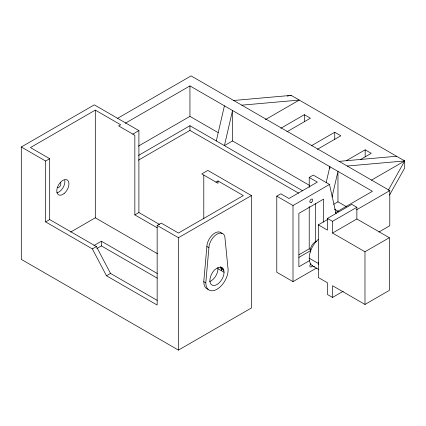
<?xml version="1.0" encoding="UTF-8"?>
<svg xmlns="http://www.w3.org/2000/svg" width="426" height="426" viewBox="0 0 426 426"><rect width="100%" height="100%" fill="white"/><g stroke="black" fill="none" stroke-linecap="round" stroke-linejoin="round"><path stroke-width="0.64" d="M208.128 289.361A15.821 9.132 -60 0 1 204.134 284.765L203.756 281.692L207.068 244.508A11.518 6.651 -60 0 1 213.873 233.693A11.518 6.651 -60 0 1 221.994 233.629M205.785 282.864L209.097 245.68A11.518 6.651 -60 0 1 216.967 234.167A11.518 6.651 -60 0 1 224.832 236.595L228.144 269.951L227.772 273.455A15.821 9.132 -60 0 1 216.967 289.27A15.821 9.132 -60 0 1 206.157 285.931L205.785 282.864L203.756 281.692M216.301 140.942L224.417 105.818M326.162 182.658L329.852 166.694L329.852 168.68M332.062 196.918L337.962 171.374L337.962 201.812L346.578 206.786M388.235 190.347L404.7 160.943L291.155 95.387L233.661 100.483M389.524 195.065L404.7 167.966L404.7 160.943L347.211 166.039M215.95 182.115L217.979 180.944L217.979 183.286L201.759 173.92L207.84 170.405L251.436 195.577L251.436 307.961L178.441 350.103L21.3 259.375L21.3 146.997L94.295 104.855L138.903 130.606L138.903 212.553L159.585 224.491M157.253 227.83L134.845 214.896L134.845 135.287L118.625 125.926L120.654 124.754L95.307 110.121L30.422 147.582L49.688 158.701L49.688 219.576L96.414 246.553L110.515 273.423L157.173 300.362M117.629 118.306L191.082 75.897L389.79 190.619L389.79 225.737L378.842 232.058M21.3 146.997L45.63 161.044L49.688 158.701M125.281 123.252L189.943 85.919L372.43 191.279L335.225 212.76M132.821 134.121L138.903 130.606M138.445 146.091L189.943 116.357L218.096 132.608M138.53 155.405L189.943 125.723L302.737 190.843M138.407 160.16L189.943 130.404L298.679 193.18M45.63 161.044L45.63 221.919L49.688 219.576M70.62 232.074L95.307 217.819L157.508 253.731M265.345 119.653L299.265 100.067L241.771 105.163M232.527 140.942L224.417 145.623L232.527 110.504L232.527 140.942L309.697 185.491M280.856 128.253L304.334 114.7L310.416 118.21L286.943 131.767M134.845 214.896L138.903 212.553M93.933 245.541L101.393 241.233L157.269 273.492M45.63 221.919L92.362 248.896L96.414 246.553M96.798 248.566L101.393 245.914L157.269 278.173M92.362 248.896L106.463 275.766L157.151 305.032L157.151 225.429L161.204 223.086L178.441 233.038L243.326 195.577L217.979 180.944M311.273 145.814L334.745 132.262L340.832 135.772L317.354 149.324M106.463 275.766L110.515 273.423M157.151 225.429L178.441 237.719L251.436 195.577M316.625 267.981L293.003 281.618L276.783 272.257L276.783 196.162L280.835 193.819L288.945 198.505L317.333 182.115L309.223 177.434L309.223 187.349M309.223 177.434L313.275 175.091L329.5 184.458L336.018 213.618M346.269 160.73L365.162 149.819L371.243 153.333L360.364 159.612M276.783 196.162L293.003 205.529L329.5 184.458M371.355 180.193L404.7 160.943M333.638 204.31L337.962 201.812M318.344 224.843L327.472 230.109L327.472 218.405L351.801 204.358L356.871 207.281L356.871 218.991L389.316 237.719L389.316 290.399L364.981 304.446L332.541 285.718L332.541 297.423L327.472 294.499L327.472 282.789L318.344 277.523L318.344 224.843L327.967 219.289M327.472 218.405L332.541 221.328L356.871 207.281M356.53 209.821L389.79 190.619M332.541 221.328L332.541 233.038L356.871 218.991M299.004 254.743L309.223 248.843L310.847 249.78M298.823 257.421L310.33 250.776M309.814 260.44L298.882 266.751L298.882 213.373L323.616 199.091L323.616 222.154M332.541 233.038L364.981 251.766L389.316 237.719M332.541 297.423L343.292 291.214M287.236 96.116L288.54 95.871M289.845 95.626L291.155 95.387M339.101 161.353L396.59 156.257M221.983 267.661C215.109 265.92 210.156 274.488 209.869 280.446A10.038 5.794 -60 0 0 216.967 284.547A10.038 5.794 -60 0 0 224.06 272.257C224.188 269.791 222.686 267.619 220.402 266.745M334.437 209.145L338.446 211.456M309.223 258.204L318.344 263.476M312.785 266.085L318.488 269.376M206.855 246.516L208.884 247.682M223.112 268.705L220.476 267.182L221.185 268.753L221.424 270.734L221.105 267.432M221.185 268.753L223.82 270.27M217.851 267.421L217.979 268.742L224.06 272.257M365.162 149.819L365.162 156.843M364.981 251.766L364.981 304.446M334.745 132.262L334.745 139.286M315.506 203.633L315.506 241.856M309.223 206.525L309.223 248.843M304.334 114.7L304.334 121.724M293.003 205.529L293.003 281.618M203.788 175.091L203.788 218.873M189.943 85.919L189.943 116.357M189.943 125.723L189.943 130.404M178.441 237.719L178.441 350.103M101.393 241.233L101.393 245.914M95.307 110.121L95.307 217.819M217.979 268.742A10.038 5.794 -60 0 1 209.651 281.623M60.247 182.557A2.865 1.656 -60 0 1 60.247 185.869A2.865 1.656 -60 0 1 57.377 187.525M64.768 180.177A8.6 4.968 -60 0 1 56.903 192.813M312.482 265.339A2.008 1.161 -60 0 1 310.123 266.878A2.008 1.161 -60 0 1 310.884 263.859M318.392 264.668A17.205 9.931 -60 0 1 318.392 262.224M314.633 266.767A17.205 9.931 -60 0 1 309.382 255.829A17.205 9.931 -60 0 1 318.238 239.433M310.41 252.011A7.167 4.138 -60 0 1 316.619 241.26M64.102 193.548A8.6 4.968 -60 0 0 67.409 180.086A8.6 4.968 -60 0 0 57.089 188.516A8.6 4.968 -60 0 0 64.102 193.548M311.619 202.217A2.008 1.161 -60 0 0 312.253 199.107A2.008 1.161 -60 0 0 309.878 201.21A2.008 1.161 -60 0 0 311.619 202.217"/></g></svg>
